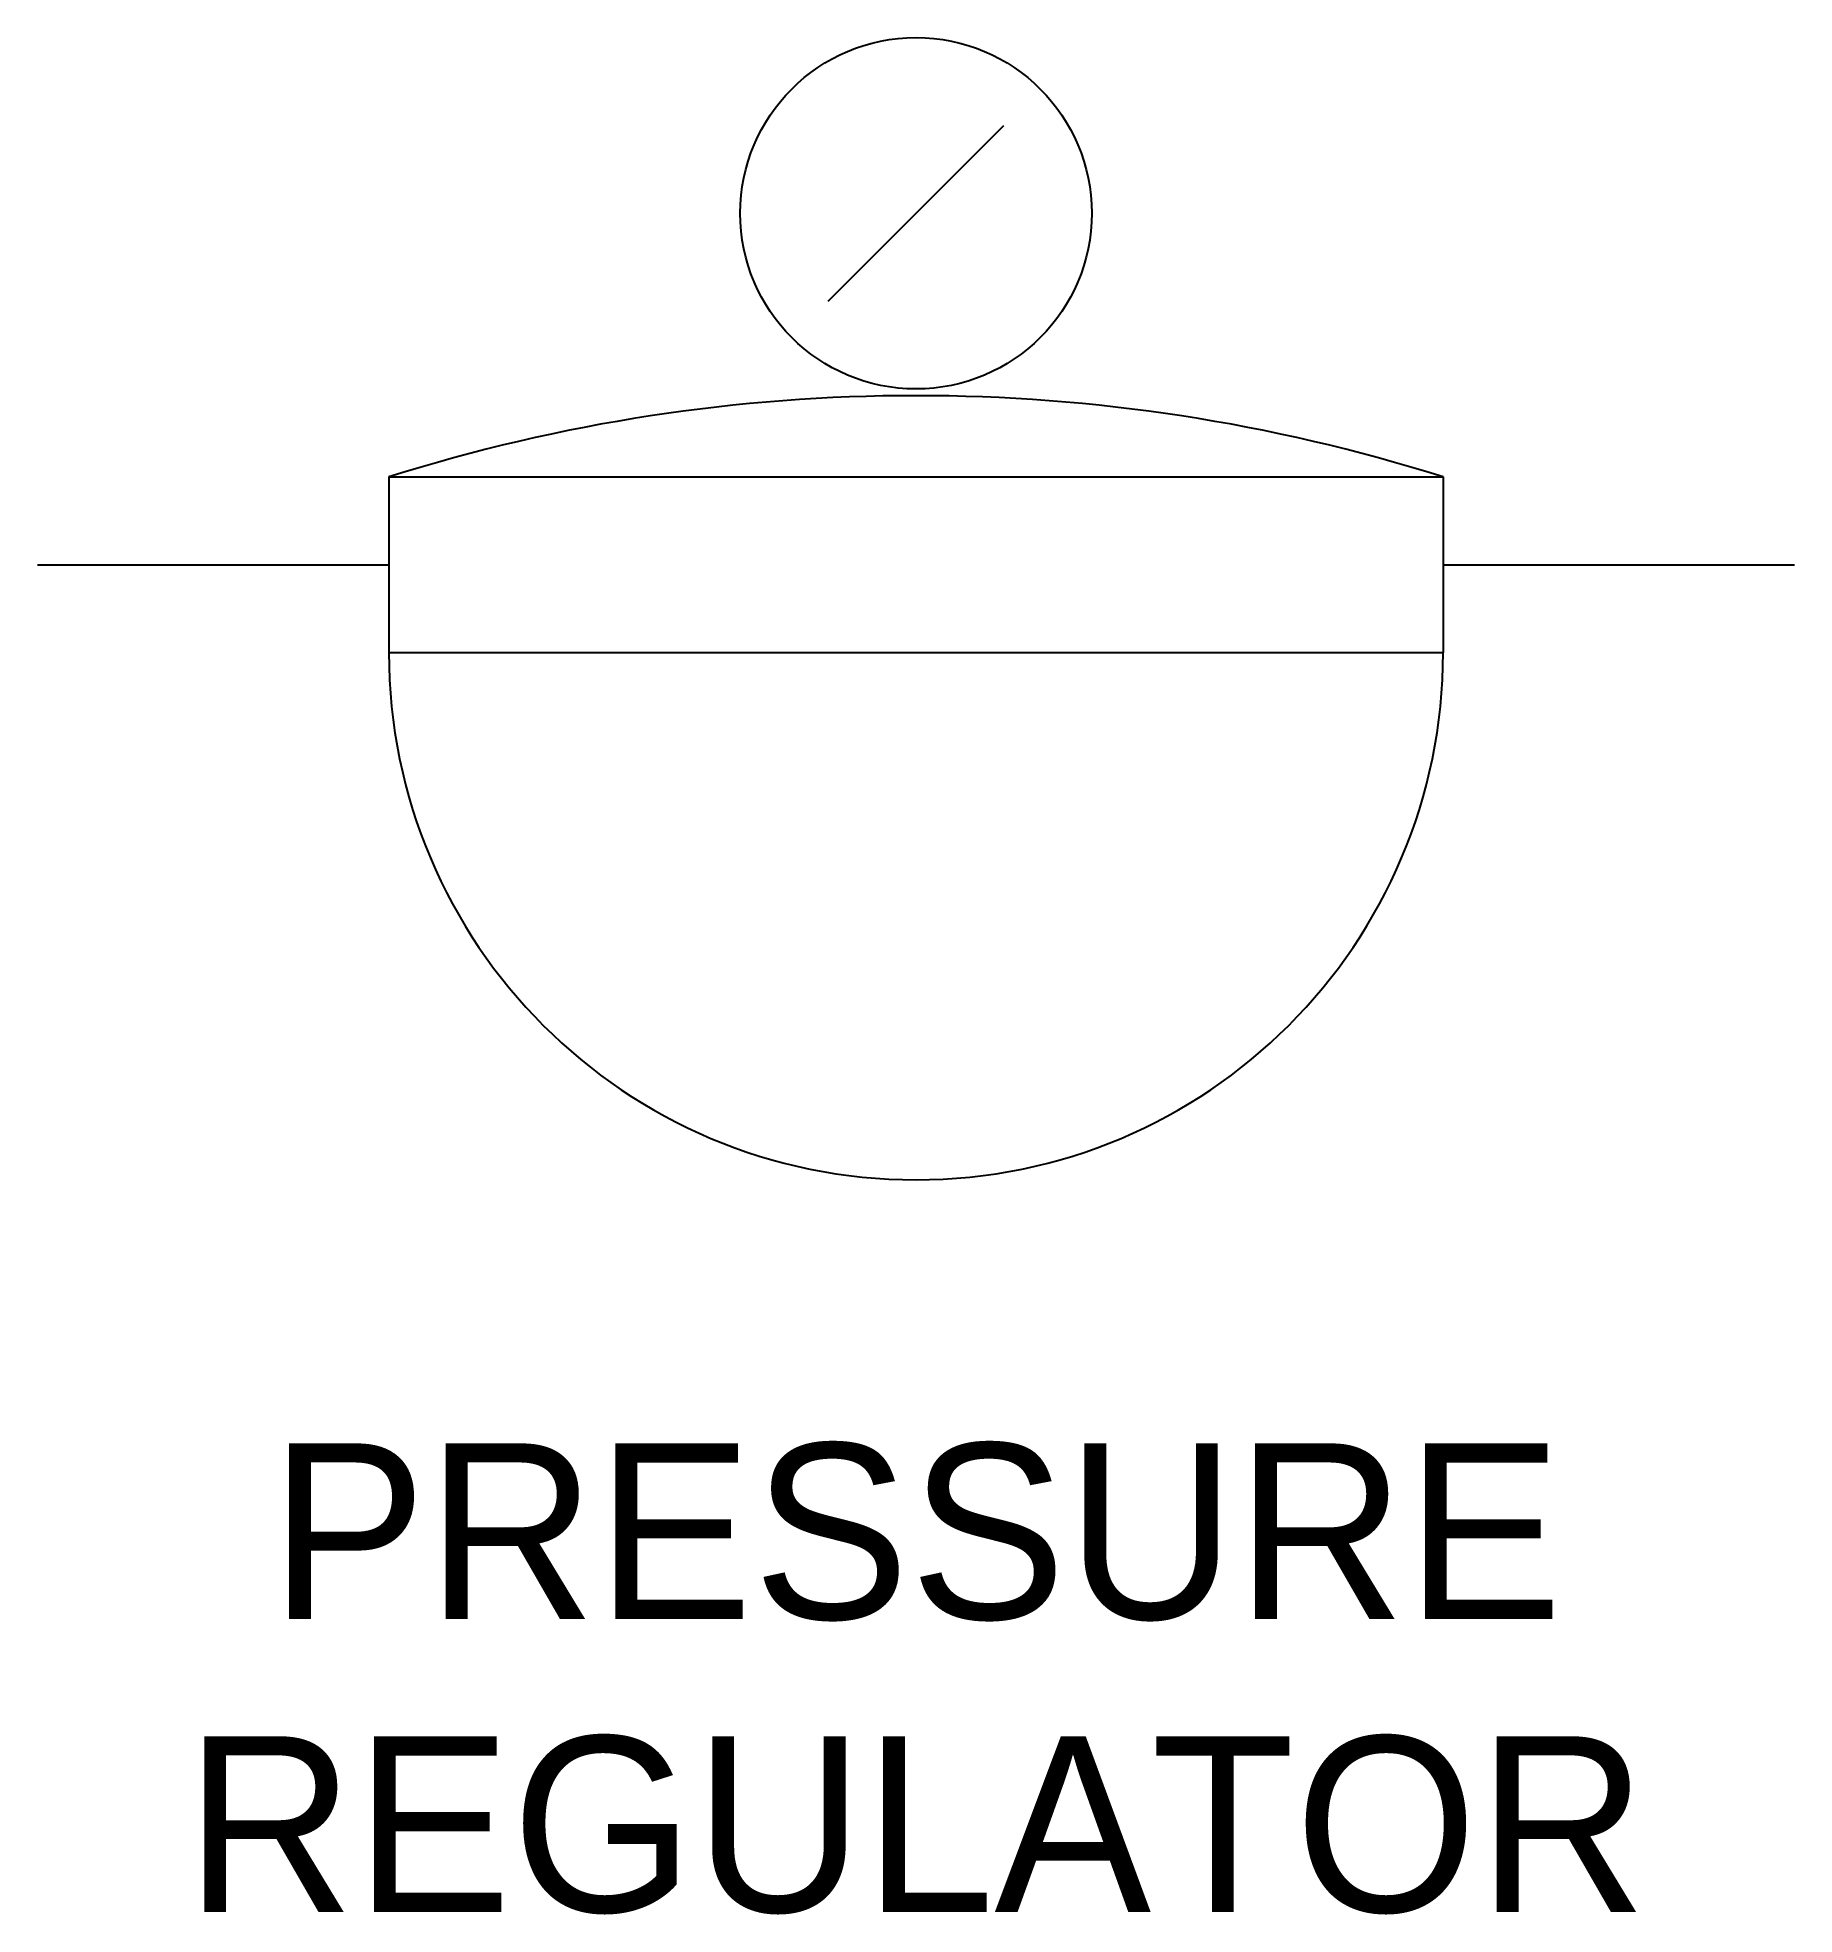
# Model space of a CAD drawing. Extents: x 0.8 to 1.8, y 0.23 to 1.3.
import ezdxf
from ezdxf.enums import TextEntityAlignment as Align

# ---------------------------------------------------------------- set-up
doc = ezdxf.new("R2010")
doc.units = 0
doc.layers.get('0').update_dxf_attribs({"linetype": 'CONTINUOUS'})

msp = doc.modelspace()

# ---------------------------------------------------------------- linework, layer by layer
at = {"color": 0}
for p, q in [((1.25, 1.15), (1.35, 1.25)), ((1, 1.05), (1, 0.95)), ((1, 1.05), (1.6, 1.05)), ((1.6, 1.05), (1.6, 0.95)), ((0.8, 1), (1, 1)), ((1.6, 1), (1.8, 1)), ((1, 0.95), (1.6, 0.95))]:
    msp.add_line(p, q, dxfattribs=at)
msp.add_circle((1.3, 1.2), 0.1, dxfattribs=at)
for centre, radius, start, end in [((1.3, 0.1), 0.9962, 72.4744, 107.5256), ((1.3, 0.95), 0.3, 180, 0)]:
    msp.add_arc(centre, radius, start, end, dxfattribs=at)

# ---------------------------------------------------------------- texts
for s, p in [('PRESSURE', (1.3, 0.4)), ('REGULATOR', (1.3, 0.2333))]:
    msp.add_text(s, height=0.1, dxfattribs=at).set_placement(p, align=Align.CENTER)

doc.saveas('drawing.dxf')
